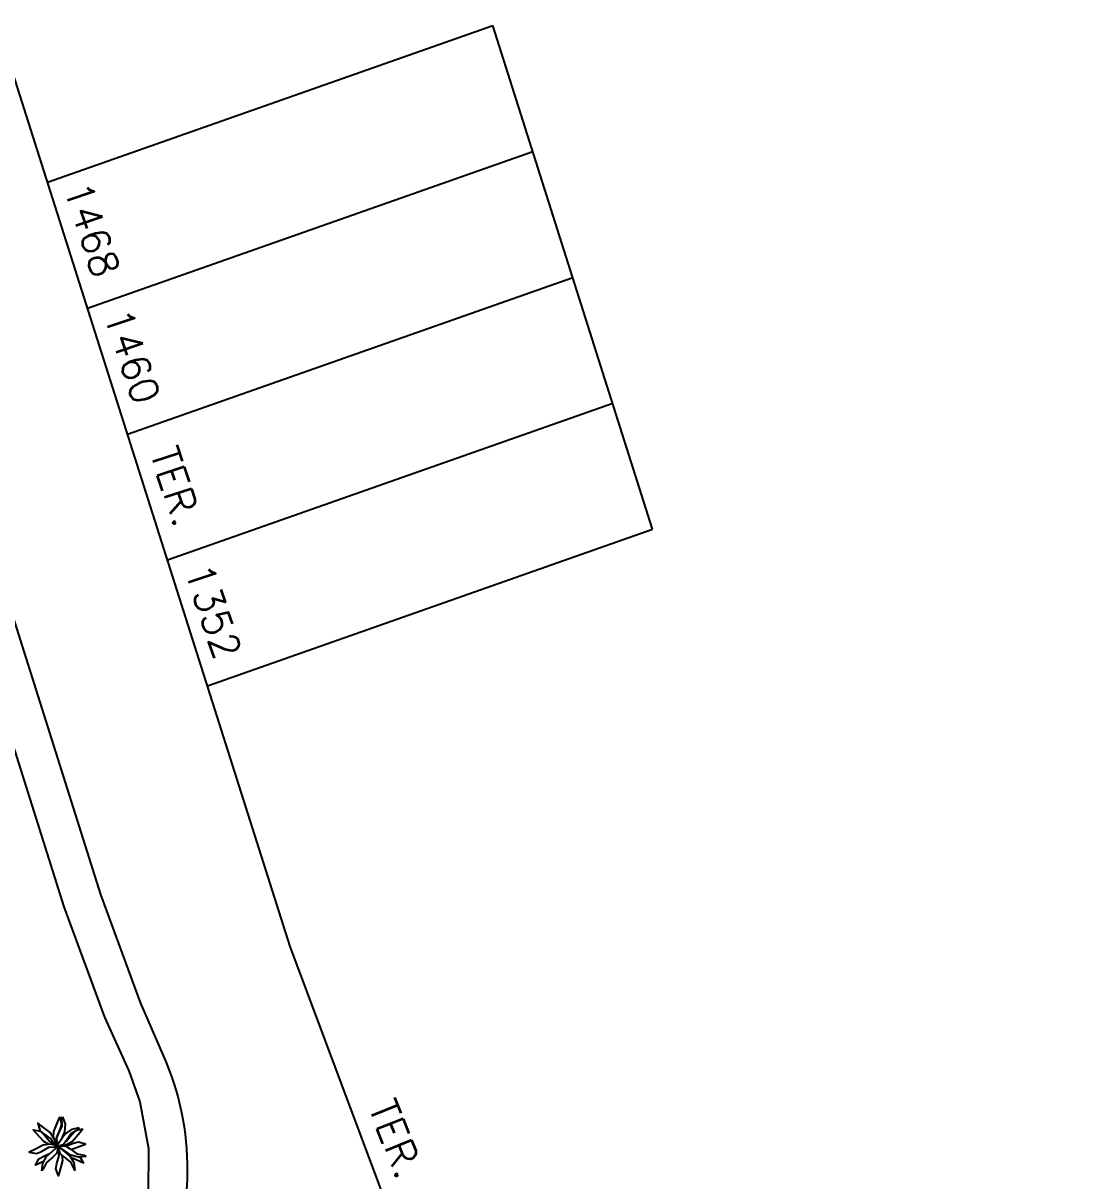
# Model space of a CAD drawing. Extents: x 714896 to 749292, y 8417558 to 8447149.
# Drawn here: x 739396.5 to 739452.7, y 8429322.9 to 8429384.3 of the extents above; entities that cross this region are included whole.
import ezdxf

# ---------------------------------------------------------------- set-up
doc = ezdxf.new("R2010")
doc.units = 0
doc.header["$MEASUREMENT"] = 0
for name, color, linetype in [('LOTE', 7, 'CONTINUOUS'), ('NUM-PORTA', 7, 'CONTINUOUS'), ('QUADRA', 6, 'CONTINUOUS'), ('REFERENCIA', 7, 'CONTINUOUS'), ('TEXTO', 7, 'CONTINUOUS')]:
    doc.layers.add(name, color=color, linetype=linetype)
doc.styles.add('ROMANS', font='ROMANS.SHX', dxfattribs={"height": 1.5})

msp = doc.modelspace()

# ---------------------------------------------------------------- linework, layer by layer
at = {"layer": 'LOTE', "color": 7}
for points in [[(739397.761, 8429375.854), (739421.355, 8429384.154)], [(739429.832, 8429357.468), (739421.355, 8429384.154)], [(739399.88, 8429369.183), (739423.474, 8429377.483)], [(739401.999, 8429362.511), (739425.594, 8429370.811)], [(739404.118, 8429355.84), (739427.713, 8429364.14)], [(739406.238, 8429349.168), (739429.832, 8429357.468)]]:
    msp.add_lwpolyline(points, dxfattribs=at)
at = {"layer": 'QUADRA'}
msp.add_lwpolyline([(739452.74, 8429237.813), (739423.578, 8429300.705), (739410.625, 8429335.356), (739361.128, 8429491.176), (739377, 8429671.623), (739377, 8429699), (739377, 8429711), (739369, 8429712), (739359.996, 8429713.126), (739352.628, 8429720.198), (739301.648, 8429745.847), (739252.706, 8429769.936), (739231.924, 8429790.247), (739195.266, 8429886.44)], dxfattribs=at)
at = {"layer": 'QUADRA', "color": 6, "elevation": 524.97}
msp.add_lwpolyline([(739350.601, 8429489.672), (739385.295, 8429379.713), (739398.627, 8429337.459), (739400.77, 8429331.618), (739402.063, 8429328.772), (739402.657, 8429327.125), (739403.113, 8429324.65), (739403.091, 8429322.218), (739402.719, 8429320.191), (739401.997, 8429318.172), (739401.035, 8429316.425), (739399.605, 8429314.614), (739398.077, 8429313.235), (739396.179, 8429312.024), (739394.071, 8429311.149), (739366.023, 8429302.299), (739364.697, 8429302.167), (739363.521, 8429302.528), (739362.604, 8429303.253), (739361.946, 8429304.421), (739352.428, 8429334.587)], dxfattribs=at)
at = {"layer": 'REFERENCIA', "color": 3}
for p, q in [((739398.061, 8429324.939, 524.97), (739398.179, 8429324.885, 524.97)), ((739398.122, 8429324.833, 524.97), (739398.193, 8429324.815, 524.97))]:
    msp.add_line(p, q, dxfattribs=at)
at = {"layer": 'REFERENCIA', "color": 24, "elevation": 524.97}
msp.add_lwpolyline([(739363.911, 8429606.917), (739363.911, 8429606.917), (739352.671, 8429489.892), (739400.559, 8429338.117), (739402.663, 8429332.38), (739403.894, 8429329.576)], dxfattribs=at)
msp.add_lwpolyline([(739403.894, 8429329.576, -0.446658), (739394.673, 8429309.242), (739366.625, 8429300.392, -0.414214), (739360.352, 8429303.656), (739350.759, 8429334.06, -0.186129), (739350.983, 8429337.651), (739365.627, 8429369.543, 0.186129), (739366.166, 8429378.161), (739328.507, 8429497.517, 0.211758), (739322.07, 8429504.812), (739243.843, 8429540.732, -0.414214), (739241.385, 8429547.362), (739252.861, 8429572.354, -0.420136), (739259.491, 8429574.811), (739337.233, 8429539.114, 0.516733), (739354.188, 8429548.899), (739356.908, 8429577.91)], format="xyb", dxfattribs=at)
at = {"layer": 'REFERENCIA', "color": 3, "elevation": 524.97}
for points in [[(739398.072, 8429325.236), (739398.085, 8429325.549), (739398.32, 8429326.12), (739398.401, 8429326.316), (739398.501, 8429325.939), (739398.406, 8429325.664), (739398.227, 8429325.255), (739398.238, 8429324.871), (739398.235, 8429324.859)], [(739398.3, 8429324.883), (739398.233, 8429325.16), (739398.335, 8429325.432), (739398.524, 8429325.837), (739398.522, 8429326.222), (739398.557, 8429326.338)], [(739398.557, 8429326.338), (739398.685, 8429325.95), (739398.659, 8429325.54), (739398.478, 8429325.129)], [(739397.832, 8429324.871), (739397.556, 8429325.019), (739397.144, 8429325.479), (739397.003, 8429325.637), (739397.386, 8429325.564), (739397.592, 8429325.358), (739397.882, 8429325.019), (739398.061, 8429324.939)], [(739398.179, 8429324.885), (739398.126, 8429325.154), (739397.901, 8429325.498), (739397.406, 8429325.868), (739397.236, 8429325.995), (739397.343, 8429325.619), (739397.566, 8429325.433), (739397.93, 8429325.173), (739398.061, 8429324.939)], [(739399.434, 8429325.739), (739399.034, 8429325.654), (739398.693, 8429325.425), (739398.33, 8429324.925), (739398.264, 8429324.834)], [(739398.317, 8429324.787), (739398.579, 8429324.865), (739398.763, 8429325.091), (739399.018, 8429325.458), (739399.351, 8429325.65), (739399.434, 8429325.739)], [(739398.325, 8429324.781), (739398.729, 8429324.838), (739399.085, 8429325.044), (739399.481, 8429325.518), (739399.617, 8429325.681), (739399.236, 8429325.594), (739399.038, 8429325.382), (739398.759, 8429325.033), (739398.688, 8429324.999)], [(739398.122, 8429324.833), (739397.929, 8429324.883), (739397.521, 8429324.831), (739396.973, 8429324.547), (739396.785, 8429324.449), (739397.169, 8429324.382), (739397.435, 8429324.501), (739397.827, 8429324.715), (739398.21, 8429324.738), (739398.325, 8429324.781)], [(739398.179, 8429324.885), (739398.233, 8429324.861), (739398.325, 8429324.781)], [(739399.009, 8429324.601), (739399.576, 8429324.804), (739399.776, 8429324.876), (739399.404, 8429324.994), (739399.125, 8429324.911), (739398.753, 8429324.769)], [(739397.549, 8429323.964), (739397.313, 8429323.855), (739397.12, 8429323.766), (739397.302, 8429324.111), (739397.559, 8429324.248), (739397.867, 8429324.383)], [(739398.523, 8429324.296), (739398.551, 8429324.008), (739398.395, 8429323.411), (739398.341, 8429323.206), (739398.19, 8429323.566), (739398.248, 8429323.851), (739398.37, 8429324.28), (739398.308, 8429324.66), (739398.325, 8429324.781)], [(739398.325, 8429324.781), (739398.193, 8429324.815)], [(739398.338, 8429324.793), (739398.325, 8429324.781)], [(739398.995, 8429324.194), (739399.466, 8429323.977), (739399.659, 8429323.889), (739399.494, 8429324.2)]]:
    msp.add_lwpolyline(points, dxfattribs=at)
for points in [[(739397.45, 8429323.47), (739397.5, 8429323.876), (739397.699, 8429324.236), (739398.164, 8429324.641), (739398.325, 8429324.781), (739398.246, 8429324.398), (739398.037, 8429324.195), (739397.694, 8429323.91), (739397.532, 8429323.561)], [(739399.802, 8429324.235), (739399.396, 8429324.189), (739398.999, 8429324.298), (739398.497, 8429324.657), (739398.325, 8429324.781), (739398.715, 8429324.793), (739398.96, 8429324.637), (739399.318, 8429324.37), (739399.695, 8429324.293)], [(739399.228, 8429323.49), (739399.169, 8429323.895), (739398.963, 8429324.25), (739398.488, 8429324.645), (739398.325, 8429324.781), (739398.412, 8429324.4), (739398.625, 8429324.202), (739398.974, 8429323.924), (739399.144, 8429323.579)]]:
    msp.add_lwpolyline(points, close=True, dxfattribs=at)

# ---------------------------------------------------------------- texts
at = {"layer": 'NUM-PORTA', "color": 7, "style": 'ROMANS'}
for s, p in [('1468', (739398.584, 8429375.557, -551.767)), ('1460', (739400.717, 8429368.842, -551.767)), ('1352', (739405.011, 8429355.324, -551.767))]:
    msp.add_text(s, height=1.5, rotation=288.49349, dxfattribs=at).set_placement(p)
at = {"layer": 'TEXTO', "color": 7, "style": 'ROMANS'}
for rotation, p in [(288.34902, (739403.171, 8429361.52, -551.767)), (291.70317, (739414.736, 8429326.864, -1065.703))]:
    msp.add_text('TER.', height=1.5, rotation=rotation, dxfattribs=at).set_placement(p)

doc.saveas('drawing.dxf')
